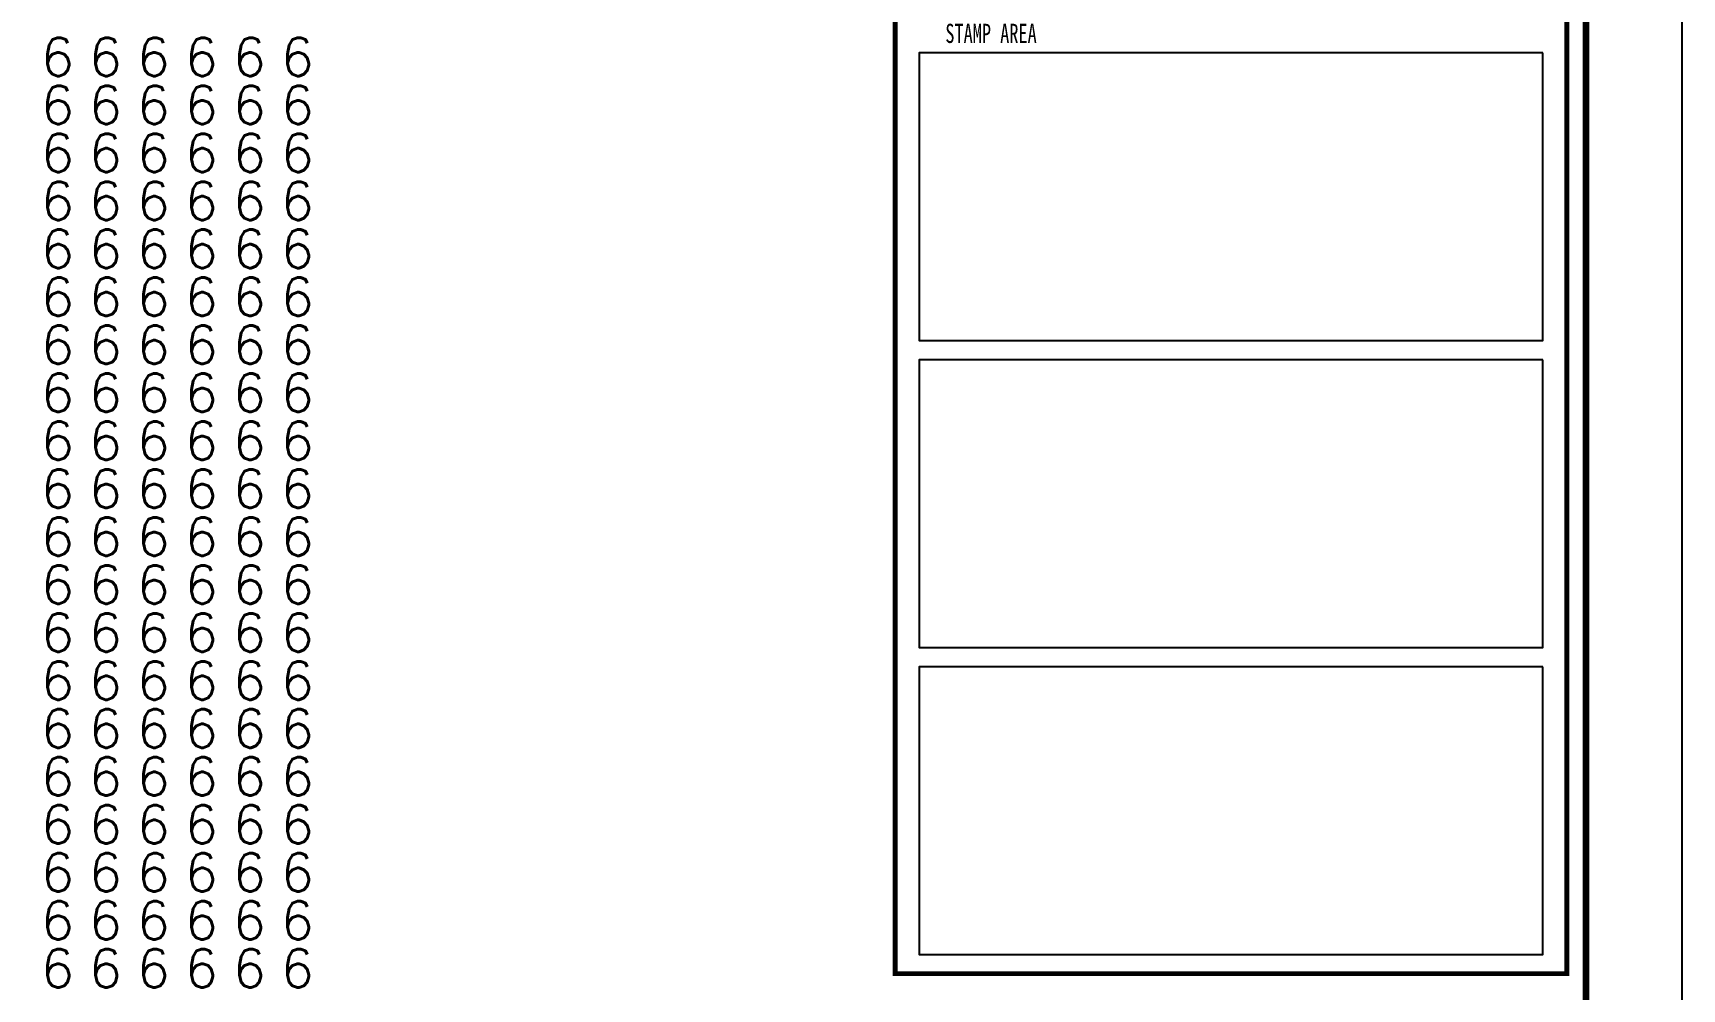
# Model space of a CAD drawing. Extents: x 36524853 to 36525459, y 2743936 to 2747542.
# Drawn here: x 36525104.2 to 36525190.2, y 2746977.2 to 2747027 of the extents above; entities that cross this region are included whole.
import ezdxf
from ezdxf.enums import TextEntityAlignment as Align

# ---------------------------------------------------------------- set-up
doc = ezdxf.new("R2010")
doc.units = 0
doc.header["$LTSCALE"] = 1000
doc.header["$MEASUREMENT"] = 0
for name, color, linetype in [('A0-11 图框-粗线', 16, 'Continuous'), ('A0-12 图框-中粗线', 41, 'Continuous'), ('A0-13 图框-细线', 7, 'Continuous'), ('A0-21 图框-不可改文字', 7, 'Continuous'), ('TG_SUNTESTE', 7, 'Continuous')]:
    doc.layers.add(name, color=color, linetype=linetype)
doc.styles.add('_TCH_SUNANA', font='SIMPLEX', dxfattribs={"width": 0.8, "bigfont": 'HZTXT'})
doc.styles.add('SKED-粗宋体', font='', dxfattribs={"width": 0.7})
doc.styles.get('SKED-粗宋体').set_extended_font_data('SimSun')

# ---------------------------------------------------------------- blocks, each defined once
blk = doc.blocks.new('A$C00E3302F')
at = {"layer": 'A0-12 图框-中粗线', "const_width": 50, "flags": 128}
blk.add_lwpolyline([(0, 200), (0, 10700), (7000, 10700), (7000, 200)], close=True, dxfattribs=at)
at = {"layer": 'A0-13 图框-细线'}
for points in [[(6750, 9800), (250, 9800), (250, 6800), (6750, 6800)], [(6750, 6600), (250, 6600), (250, 3600), (6750, 3600)], [(6750, 3400), (250, 3400), (250, 400), (6750, 400)]]:
    blk.add_lwpolyline(points, close=True, dxfattribs=at)
at = {"layer": 'A0-21 图框-不可改文字', "style": 'SKED-粗宋体', "width": 0.7}
blk.add_text('STAMP AREA', height=200, dxfattribs=at).set_placement((523, 9902))
blk = doc.blocks.new('A$C6202001D')
at = {"layer": 'A0-11 图框-粗线', "const_width": 70}
blk.add_lwpolyline([(58400, 41000), (2500, 41000), (2500, 1000), (58400, 1000)], close=True, dxfattribs=at)
at = {"layer": 'A0-13 图框-细线'}
blk.add_lwpolyline([(59400, 42000), (0, 42000), (0, 0), (59400, 0)], close=True, dxfattribs=at)
blk.add_blockref('A$C00E3302F', (51200, 19900))

msp = doc.modelspace()

# ---------------------------------------------------------------- block references
at = {"xscale": 0.005, "yscale": 0.005, "zscale": 0.005}
msp.add_blockref('A$C6202001D', (36524893.161, 2746877.501), dxfattribs=at)

# ---------------------------------------------------------------- texts
at = {"layer": 'TG_SUNTESTE', "color": 7, "style": '_TCH_SUNANA'}
for p in [(36525105.515, 2747025.781), (36525108.015, 2747025.781), (36525110.515, 2747025.781), (36525113.015, 2747025.781), (36525115.515, 2747025.781), (36525118.015, 2747025.781), (36525105.515, 2747023.281), (36525108.015, 2747023.281), (36525110.515, 2747023.281), (36525113.015, 2747023.281), (36525115.515, 2747023.281), (36525118.015, 2747023.281), (36525105.515, 2747020.781), (36525108.015, 2747020.781), (36525110.515, 2747020.781), (36525113.015, 2747020.781), (36525115.515, 2747020.781), (36525118.015, 2747020.781), (36525105.515, 2747018.281), (36525108.015, 2747018.281), (36525110.515, 2747018.281), (36525113.015, 2747018.281), (36525115.515, 2747018.281), (36525118.015, 2747018.281), (36525105.515, 2747015.781), (36525108.015, 2747015.781), (36525110.515, 2747015.781), (36525113.015, 2747015.781), (36525115.515, 2747015.781), (36525118.015, 2747015.781), (36525105.515, 2747013.281), (36525108.015, 2747013.281), (36525110.515, 2747013.281), (36525113.015, 2747013.281), (36525115.515, 2747013.281), (36525118.015, 2747013.281), (36525105.515, 2747010.781), (36525108.015, 2747010.781), (36525110.515, 2747010.781), (36525113.015, 2747010.781), (36525115.515, 2747010.781), (36525118.015, 2747010.781), (36525105.515, 2747008.281), (36525108.015, 2747008.281), (36525110.515, 2747008.281), (36525113.015, 2747008.281), (36525115.515, 2747008.281), (36525118.015, 2747008.281), (36525105.515, 2747005.781), (36525108.015, 2747005.781), (36525110.515, 2747005.781), (36525113.015, 2747005.781), (36525115.515, 2747005.781), (36525118.015, 2747005.781), (36525105.515, 2747003.281), (36525108.015, 2747003.281), (36525110.515, 2747003.281), (36525113.015, 2747003.281), (36525115.515, 2747003.281), (36525118.015, 2747003.281), (36525105.515, 2747000.781), (36525108.015, 2747000.781), (36525110.515, 2747000.781), (36525113.015, 2747000.781), (36525115.515, 2747000.781), (36525118.015, 2747000.781), (36525105.515, 2746998.281), (36525108.015, 2746998.281), (36525110.515, 2746998.281), (36525113.015, 2746998.281), (36525115.515, 2746998.281), (36525118.015, 2746998.281), (36525105.515, 2746995.781), (36525108.015, 2746995.781), (36525110.515, 2746995.781), (36525113.015, 2746995.781), (36525115.515, 2746995.781), (36525118.015, 2746995.781), (36525105.515, 2746993.281), (36525108.015, 2746993.281), (36525110.515, 2746993.281), (36525113.015, 2746993.281), (36525115.515, 2746993.281), (36525118.015, 2746993.281), (36525105.515, 2746990.781), (36525108.015, 2746990.781), (36525110.515, 2746990.781), (36525113.015, 2746990.781), (36525115.515, 2746990.781), (36525118.015, 2746990.781), (36525105.515, 2746988.281), (36525108.015, 2746988.281), (36525110.515, 2746988.281), (36525113.015, 2746988.281), (36525115.515, 2746988.281), (36525118.015, 2746988.281), (36525105.515, 2746985.781), (36525108.015, 2746985.781), (36525110.515, 2746985.781), (36525113.015, 2746985.781), (36525115.515, 2746985.781), (36525118.015, 2746985.781), (36525105.515, 2746983.281), (36525108.015, 2746983.281), (36525110.515, 2746983.281), (36525113.015, 2746983.281), (36525115.515, 2746983.281), (36525118.015, 2746983.281), (36525105.515, 2746980.781), (36525108.015, 2746980.781), (36525110.515, 2746980.781), (36525113.015, 2746980.781), (36525115.515, 2746980.781), (36525118.015, 2746980.781), (36525105.515, 2746978.281), (36525108.015, 2746978.281), (36525110.515, 2746978.281), (36525113.015, 2746978.281), (36525115.515, 2746978.281), (36525118.015, 2746978.281)]:
    msp.add_text('6', height=2, dxfattribs=at).set_placement(p, align=Align.MIDDLE_CENTER)

doc.saveas('drawing.dxf')
